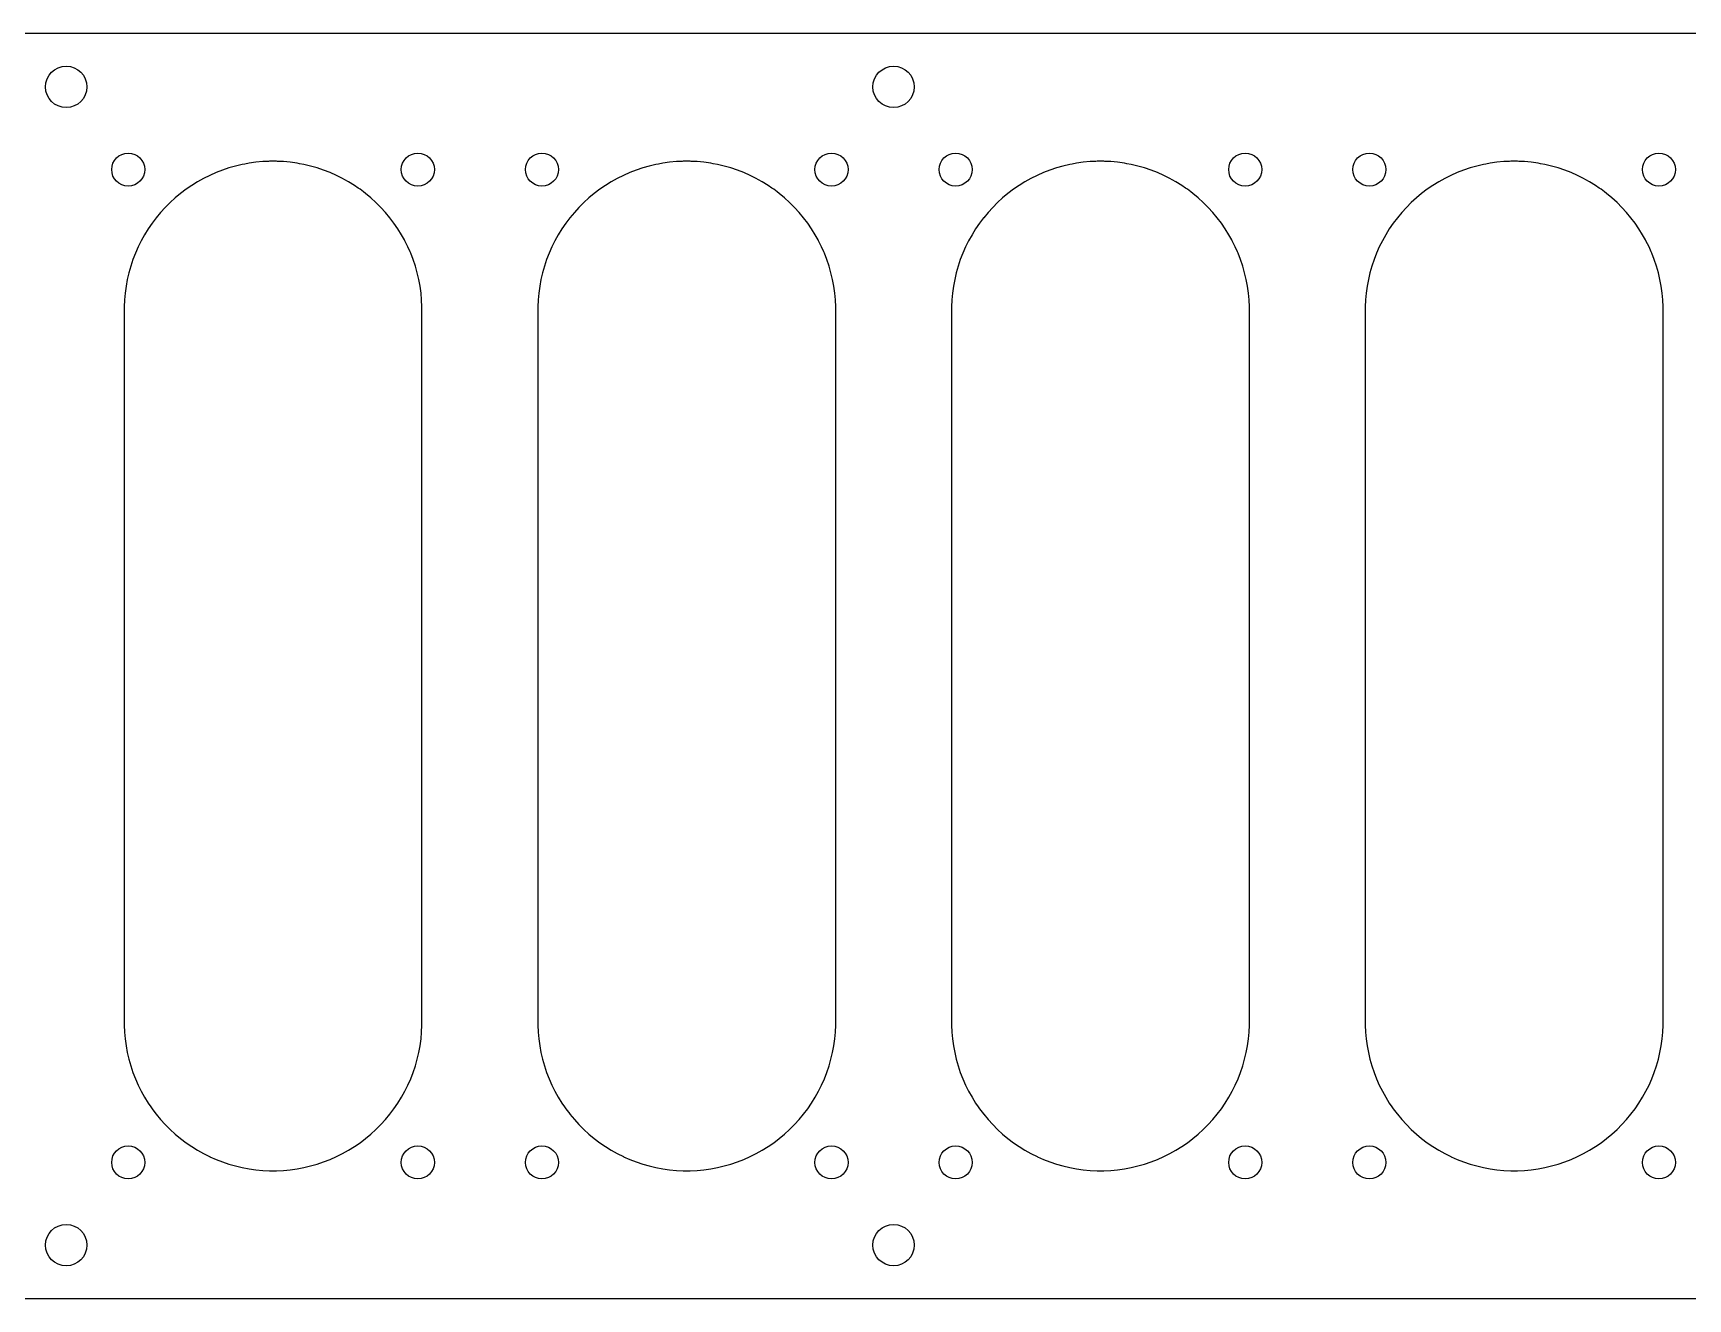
# Model space of a CAD drawing. Extents: x 19 to 831, y -326 to -174.
# Drawn here: x 221 to 421, y -326.5 to -173.5 of the extents above; entities that cross this region are included whole.
import ezdxf

# ---------------------------------------------------------------- set-up
doc = ezdxf.new("R2010")
doc.units = 0
doc.layers.add('BLACK', color=7, linetype='CONTINUOUS')

msp = doc.modelspace()

# ---------------------------------------------------------------- linework, layer by layer
at = {"layer": 'BLACK', "linetype": 'CONTINUOUS'}
for p, q in [((25.065892, -173.5005), (824.934108, -173.5005)), ((244.673911, -189.800472), (243.885283, -190.064793)), ((244.67394, -189.800463), (244.673911, -189.800472)), ((245.473927, -189.572847), (244.67394, -189.800463)), ((245.473934, -189.572845), (245.473927, -189.572847)), ((246.283593, -189.382415), (245.473934, -189.572845)), ((246.283607, -189.382412), (246.283593, -189.382415)), ((246.283613, -189.382411), (246.283607, -189.382412)), ((246.588625, -189.325394), (246.283613, -189.382411)), ((247.101223, -189.229573), (246.588625, -189.325394)), ((247.925001, -189.114661), (247.101223, -189.229573)), ((247.925022, -189.114659), (247.925001, -189.114661)), ((248.753239, -189.037913), (247.925022, -189.114659)), ((249.457134, -189.00537), (248.753239, -189.037913)), ((249.584115, -188.9995), (249.457134, -189.00537)), ((250.415885, -188.9995), (249.584115, -188.9995)), ((250.549681, -189.005685), (250.415885, -188.9995)), ((251.24676, -189.037913), (250.549681, -189.005685)), ((252.074977, -189.114659), (251.24676, -189.037913)), ((252.074998, -189.114661), (252.074977, -189.114659)), ((252.898776, -189.229573), (252.074998, -189.114661)), ((253.193203, -189.284611), (252.898776, -189.229573)), ((253.716387, -189.382411), (253.193203, -189.284611)), ((253.716396, -189.382413), (253.716387, -189.382411)), ((253.716406, -189.382415), (253.716396, -189.382413)), ((254.526065, -189.572845), (253.716406, -189.382415)), ((254.526072, -189.572847), (254.526065, -189.572845)), ((255.326059, -189.800463), (254.526072, -189.572847)), ((255.32607, -189.800466), (255.326059, -189.800463)), ((255.326079, -189.800469), (255.32607, -189.800466)), ((255.326087, -189.800471), (255.326079, -189.800469)), ((255.326088, -189.800472), (255.326087, -189.800471)), ((256.114716, -190.064793), (255.326088, -189.800472)), ((294.673911, -189.800472), (293.885283, -190.064793)), ((294.67394, -189.800463), (294.673911, -189.800472)), ((295.473927, -189.572847), (294.67394, -189.800463)), ((295.473934, -189.572845), (295.473927, -189.572847)), ((296.283593, -189.382415), (295.473934, -189.572845)), ((296.283607, -189.382412), (296.283593, -189.382415)), ((296.283613, -189.382411), (296.283607, -189.382412)), ((296.588625, -189.325394), (296.283613, -189.382411)), ((297.101223, -189.229573), (296.588625, -189.325394)), ((297.925001, -189.114661), (297.101223, -189.229573)), ((297.925022, -189.114659), (297.925001, -189.114661)), ((298.753239, -189.037913), (297.925022, -189.114659)), ((299.457134, -189.00537), (298.753239, -189.037913)), ((299.584115, -188.9995), (299.457134, -189.00537)), ((300.415885, -188.9995), (299.584115, -188.9995)), ((300.549681, -189.005685), (300.415885, -188.9995)), ((301.24676, -189.037913), (300.549681, -189.005685)), ((302.074977, -189.114659), (301.24676, -189.037913)), ((302.074998, -189.114661), (302.074977, -189.114659)), ((302.898776, -189.229573), (302.074998, -189.114661)), ((303.193203, -189.284611), (302.898776, -189.229573)), ((303.716387, -189.382411), (303.193203, -189.284611)), ((303.716396, -189.382413), (303.716387, -189.382411)), ((303.716406, -189.382415), (303.716396, -189.382413)), ((304.526065, -189.572845), (303.716406, -189.382415)), ((304.526072, -189.572847), (304.526065, -189.572845)), ((305.326059, -189.800463), (304.526072, -189.572847)), ((305.32607, -189.800466), (305.326059, -189.800463)), ((305.326079, -189.800469), (305.32607, -189.800466)), ((305.326087, -189.800471), (305.326079, -189.800469)), ((305.326088, -189.800472), (305.326087, -189.800471)), ((306.114716, -190.064793), (305.326088, -189.800472)), ((344.673911, -189.800472), (343.885283, -190.064793)), ((344.67394, -189.800463), (344.673911, -189.800472)), ((345.473927, -189.572847), (344.67394, -189.800463)), ((345.473934, -189.572845), (345.473927, -189.572847)), ((346.283593, -189.382415), (345.473934, -189.572845)), ((346.283607, -189.382412), (346.283593, -189.382415)), ((346.283613, -189.382411), (346.283607, -189.382412)), ((346.588625, -189.325394), (346.283613, -189.382411)), ((347.101223, -189.229573), (346.588625, -189.325394)), ((347.925001, -189.114661), (347.101223, -189.229573)), ((347.925022, -189.114659), (347.925001, -189.114661)), ((348.753239, -189.037913), (347.925022, -189.114659)), ((349.457134, -189.00537), (348.753239, -189.037913)), ((349.584115, -188.9995), (349.457134, -189.00537)), ((350.415885, -188.9995), (349.584115, -188.9995)), ((350.549681, -189.005685), (350.415885, -188.9995)), ((351.24676, -189.037913), (350.549681, -189.005685)), ((352.074977, -189.114659), (351.24676, -189.037913)), ((352.074998, -189.114661), (352.074977, -189.114659)), ((352.898776, -189.229573), (352.074998, -189.114661)), ((353.193203, -189.284611), (352.898776, -189.229573)), ((353.716387, -189.382411), (353.193203, -189.284611)), ((353.716396, -189.382413), (353.716387, -189.382411)), ((353.716406, -189.382415), (353.716396, -189.382413)), ((354.526065, -189.572845), (353.716406, -189.382415)), ((354.526072, -189.572847), (354.526065, -189.572845)), ((355.326059, -189.800463), (354.526072, -189.572847)), ((355.32607, -189.800466), (355.326059, -189.800463)), ((355.326079, -189.800469), (355.32607, -189.800466)), ((355.326087, -189.800471), (355.326079, -189.800469)), ((355.326088, -189.800472), (355.326087, -189.800471)), ((356.114716, -190.064793), (355.326088, -189.800472)), ((394.673911, -189.800472), (393.885283, -190.064793)), ((394.67394, -189.800463), (394.673911, -189.800472)), ((395.473927, -189.572847), (394.67394, -189.800463)), ((395.473934, -189.572845), (395.473927, -189.572847)), ((396.283593, -189.382415), (395.473934, -189.572845)), ((396.283607, -189.382412), (396.283593, -189.382415)), ((396.283613, -189.382411), (396.283607, -189.382412)), ((396.588625, -189.325394), (396.283613, -189.382411)), ((397.101223, -189.229573), (396.588625, -189.325394)), ((397.925001, -189.114661), (397.101223, -189.229573)), ((397.925022, -189.114659), (397.925001, -189.114661)), ((398.753239, -189.037913), (397.925022, -189.114659)), ((399.457134, -189.00537), (398.753239, -189.037913)), ((399.584115, -188.9995), (399.457134, -189.00537)), ((400.415885, -188.9995), (399.584115, -188.9995)), ((400.549681, -189.005685), (400.415885, -188.9995)), ((401.24676, -189.037913), (400.549681, -189.005685)), ((402.074977, -189.114659), (401.24676, -189.037913)), ((402.074998, -189.114661), (402.074977, -189.114659)), ((402.898776, -189.229573), (402.074998, -189.114661)), ((403.193203, -189.284611), (402.898776, -189.229573)), ((403.716387, -189.382411), (403.193203, -189.284611)), ((403.716396, -189.382413), (403.716387, -189.382411)), ((403.716406, -189.382415), (403.716396, -189.382413)), ((404.526065, -189.572845), (403.716406, -189.382415)), ((404.526072, -189.572847), (404.526065, -189.572845)), ((405.326059, -189.800463), (404.526072, -189.572847)), ((405.32607, -189.800466), (405.326059, -189.800463)), ((405.326079, -189.800469), (405.32607, -189.800466)), ((405.326087, -189.800471), (405.326079, -189.800469)), ((405.326088, -189.800472), (405.326087, -189.800471)), ((406.114716, -190.064793), (405.326088, -189.800472)), ((240.170368, -191.914599), (239.484155, -192.384665)), ((240.877538, -191.476738), (240.170368, -191.914599)), ((240.87756, -191.476725), (240.877538, -191.476738)), ((241.604186, -191.071997), (240.87756, -191.476725)), ((241.604223, -191.071977), (241.604186, -191.071997)), ((242.348767, -190.701238), (241.604223, -191.071977)), ((243.109649, -190.365275), (242.348767, -190.701238)), ((243.885283, -190.064793), (243.109649, -190.365275)), ((256.114721, -190.064795), (256.114716, -190.064793)), ((256.11473, -190.064798), (256.114721, -190.064795)), ((256.890332, -190.365268), (256.11473, -190.064798)), ((256.89035, -190.365275), (256.890332, -190.365268)), ((257.651232, -190.701238), (256.89035, -190.365275)), ((258.395776, -191.071977), (257.651232, -190.701238)), ((258.395813, -191.071997), (258.395776, -191.071977)), ((258.658314, -191.218209), (258.395813, -191.071997)), ((259.12245, -191.476731), (258.658314, -191.218209)), ((259.829635, -191.914601), (259.12245, -191.476731)), ((260.287106, -192.227976), (259.829635, -191.914601)), ((290.170368, -191.914599), (289.484155, -192.384665)), ((290.877538, -191.476738), (290.170368, -191.914599)), ((290.87756, -191.476725), (290.877538, -191.476738)), ((291.604186, -191.071997), (290.87756, -191.476725)), ((291.604223, -191.071977), (291.604186, -191.071997)), ((292.348767, -190.701238), (291.604223, -191.071977)), ((293.109649, -190.365275), (292.348767, -190.701238)), ((293.885283, -190.064793), (293.109649, -190.365275)), ((306.114721, -190.064795), (306.114716, -190.064793)), ((306.11473, -190.064798), (306.114721, -190.064795)), ((306.890332, -190.365268), (306.11473, -190.064798)), ((306.89035, -190.365275), (306.890332, -190.365268)), ((307.651232, -190.701238), (306.89035, -190.365275)), ((308.395776, -191.071977), (307.651232, -190.701238)), ((308.395813, -191.071997), (308.395776, -191.071977)), ((308.658314, -191.218209), (308.395813, -191.071997)), ((309.12245, -191.476731), (308.658314, -191.218209)), ((309.829635, -191.914601), (309.12245, -191.476731)), ((310.287106, -192.227976), (309.829635, -191.914601)), ((340.170368, -191.914599), (339.484155, -192.384665)), ((340.877538, -191.476738), (340.170368, -191.914599)), ((340.87756, -191.476725), (340.877538, -191.476738)), ((341.604186, -191.071997), (340.87756, -191.476725)), ((341.604223, -191.071977), (341.604186, -191.071997)), ((342.348767, -190.701238), (341.604223, -191.071977)), ((343.109649, -190.365275), (342.348767, -190.701238)), ((343.885283, -190.064793), (343.109649, -190.365275)), ((356.114721, -190.064795), (356.114716, -190.064793)), ((356.11473, -190.064798), (356.114721, -190.064795)), ((356.890332, -190.365268), (356.11473, -190.064798)), ((356.89035, -190.365275), (356.890332, -190.365268)), ((357.651232, -190.701238), (356.89035, -190.365275)), ((358.395776, -191.071977), (357.651232, -190.701238)), ((358.395813, -191.071997), (358.395776, -191.071977)), ((358.658314, -191.218209), (358.395813, -191.071997)), ((359.12245, -191.476731), (358.658314, -191.218209)), ((359.829635, -191.914601), (359.12245, -191.476731)), ((360.287106, -192.227976), (359.829635, -191.914601)), ((390.170368, -191.914599), (389.484155, -192.384665)), ((390.877538, -191.476738), (390.170368, -191.914599)), ((390.87756, -191.476725), (390.877538, -191.476738)), ((391.604186, -191.071997), (390.87756, -191.476725)), ((391.604223, -191.071977), (391.604186, -191.071997)), ((392.348767, -190.701238), (391.604223, -191.071977)), ((393.109649, -190.365275), (392.348767, -190.701238)), ((393.885283, -190.064793), (393.109649, -190.365275)), ((406.114721, -190.064795), (406.114716, -190.064793)), ((406.11473, -190.064798), (406.114721, -190.064795)), ((406.890332, -190.365268), (406.11473, -190.064798)), ((406.89035, -190.365275), (406.890332, -190.365268)), ((407.651232, -190.701238), (406.89035, -190.365275)), ((408.395776, -191.071977), (407.651232, -190.701238)), ((408.395813, -191.071997), (408.395776, -191.071977)), ((408.658314, -191.218209), (408.395813, -191.071997)), ((409.12245, -191.476731), (408.658314, -191.218209)), ((409.829635, -191.914601), (409.12245, -191.476731)), ((410.287106, -192.227976), (409.829635, -191.914601)), ((237.565778, -193.977669), (236.977669, -194.565778)), ((237.565829, -193.97762), (237.565778, -193.977669)), ((238.180471, -193.4173), (237.565829, -193.97762)), ((238.180486, -193.417288), (238.180471, -193.4173)), ((238.820374, -192.885931), (238.180486, -193.417288)), ((238.820416, -192.885898), (238.820374, -192.885931)), ((239.484155, -192.384665), (238.820416, -192.885898)), ((260.515844, -192.384665), (260.287106, -192.227976)), ((260.932237, -192.699111), (260.515844, -192.384665)), ((261.179608, -192.885917), (260.932237, -192.699111)), ((261.819516, -193.41729), (261.179608, -192.885917)), ((261.819528, -193.4173), (261.819516, -193.41729)), ((262.43417, -193.97762), (261.819528, -193.4173)), ((262.434185, -193.977634), (262.43417, -193.97762)), ((262.434201, -193.977649), (262.434185, -193.977634)), ((263.022351, -194.565799), (262.434201, -193.977649)), ((287.565778, -193.977669), (286.977669, -194.565778)), ((287.565829, -193.97762), (287.565778, -193.977669)), ((288.180471, -193.4173), (287.565829, -193.97762)), ((288.180486, -193.417288), (288.180471, -193.4173)), ((288.820374, -192.885931), (288.180486, -193.417288)), ((288.820416, -192.885898), (288.820374, -192.885931)), ((289.484155, -192.384665), (288.820416, -192.885898)), ((310.515844, -192.384665), (310.287106, -192.227976)), ((310.932237, -192.699111), (310.515844, -192.384665)), ((311.179608, -192.885917), (310.932237, -192.699111)), ((311.819516, -193.41729), (311.179608, -192.885917)), ((311.819528, -193.4173), (311.819516, -193.41729)), ((312.43417, -193.97762), (311.819528, -193.4173)), ((312.434185, -193.977634), (312.43417, -193.97762)), ((312.434201, -193.977649), (312.434185, -193.977634)), ((313.022351, -194.565799), (312.434201, -193.977649)), ((337.565778, -193.977669), (336.977669, -194.565778)), ((337.565829, -193.97762), (337.565778, -193.977669)), ((338.180471, -193.4173), (337.565829, -193.97762)), ((338.180486, -193.417288), (338.180471, -193.4173)), ((338.820374, -192.885931), (338.180486, -193.417288)), ((338.820416, -192.885898), (338.820374, -192.885931)), ((339.484155, -192.384665), (338.820416, -192.885898)), ((360.515844, -192.384665), (360.287106, -192.227976)), ((360.932237, -192.699111), (360.515844, -192.384665)), ((361.179608, -192.885917), (360.932237, -192.699111)), ((361.819516, -193.41729), (361.179608, -192.885917)), ((361.819528, -193.4173), (361.819516, -193.41729)), ((362.43417, -193.97762), (361.819528, -193.4173)), ((362.434185, -193.977634), (362.43417, -193.97762)), ((362.434201, -193.977649), (362.434185, -193.977634)), ((363.022351, -194.565799), (362.434201, -193.977649)), ((387.565778, -193.977669), (386.977669, -194.565778)), ((387.565829, -193.97762), (387.565778, -193.977669)), ((388.180471, -193.4173), (387.565829, -193.97762)), ((388.180486, -193.417288), (388.180471, -193.4173)), ((388.820374, -192.885931), (388.180486, -193.417288)), ((388.820416, -192.885898), (388.820374, -192.885931)), ((389.484155, -192.384665), (388.820416, -192.885898)), ((410.515844, -192.384665), (410.287106, -192.227976)), ((410.932237, -192.699111), (410.515844, -192.384665)), ((411.179608, -192.885917), (410.932237, -192.699111)), ((411.819516, -193.41729), (411.179608, -192.885917)), ((411.819528, -193.4173), (411.819516, -193.41729)), ((412.43417, -193.97762), (411.819528, -193.4173)), ((412.434185, -193.977634), (412.43417, -193.97762)), ((412.434201, -193.977649), (412.434185, -193.977634)), ((413.022351, -194.565799), (412.434201, -193.977649)), ((235.885898, -195.820416), (235.384665, -196.484155)), ((235.885931, -195.820374), (235.885898, -195.820416)), ((236.417288, -195.180486), (235.885931, -195.820374)), ((236.4173, -195.180471), (236.417288, -195.180486)), ((236.97762, -194.565829), (236.4173, -195.180471)), ((236.977669, -194.565778), (236.97762, -194.565829)), ((263.022366, -194.565815), (263.022351, -194.565799)), ((263.022379, -194.565829), (263.022366, -194.565815)), ((263.582699, -195.180471), (263.022379, -194.565829)), ((263.582705, -195.180478), (263.582699, -195.180471)), ((263.58271, -195.180484), (263.582705, -195.180478)), ((264.114083, -195.820392), (263.58271, -195.180484)), ((264.615336, -196.484158), (264.114083, -195.820392)), ((285.885898, -195.820416), (285.384665, -196.484155)), ((285.885931, -195.820374), (285.885898, -195.820416)), ((286.417288, -195.180486), (285.885931, -195.820374)), ((286.4173, -195.180471), (286.417288, -195.180486)), ((286.97762, -194.565829), (286.4173, -195.180471)), ((286.977669, -194.565778), (286.97762, -194.565829)), ((313.022366, -194.565815), (313.022351, -194.565799)), ((313.022379, -194.565829), (313.022366, -194.565815)), ((313.582699, -195.180471), (313.022379, -194.565829)), ((313.582705, -195.180478), (313.582699, -195.180471)), ((313.58271, -195.180484), (313.582705, -195.180478)), ((314.114083, -195.820392), (313.58271, -195.180484)), ((314.615336, -196.484158), (314.114083, -195.820392)), ((335.885898, -195.820416), (335.384665, -196.484155)), ((335.885931, -195.820374), (335.885898, -195.820416)), ((336.417288, -195.180486), (335.885931, -195.820374)), ((336.4173, -195.180471), (336.417288, -195.180486)), ((336.97762, -194.565829), (336.4173, -195.180471)), ((336.977669, -194.565778), (336.97762, -194.565829)), ((363.022366, -194.565815), (363.022351, -194.565799)), ((363.022379, -194.565829), (363.022366, -194.565815)), ((363.582699, -195.180471), (363.022379, -194.565829)), ((363.582705, -195.180478), (363.582699, -195.180471)), ((363.58271, -195.180484), (363.582705, -195.180478)), ((364.114083, -195.820392), (363.58271, -195.180484)), ((364.615336, -196.484158), (364.114083, -195.820392)), ((385.885898, -195.820416), (385.384665, -196.484155)), ((385.885931, -195.820374), (385.885898, -195.820416)), ((386.417288, -195.180486), (385.885931, -195.820374)), ((386.4173, -195.180471), (386.417288, -195.180486)), ((386.97762, -194.565829), (386.4173, -195.180471)), ((386.977669, -194.565778), (386.97762, -194.565829)), ((413.022366, -194.565815), (413.022351, -194.565799)), ((413.022379, -194.565829), (413.022366, -194.565815)), ((413.582699, -195.180471), (413.022379, -194.565829)), ((413.582705, -195.180478), (413.582699, -195.180471)), ((413.58271, -195.180484), (413.582705, -195.180478)), ((414.114083, -195.820392), (413.58271, -195.180484)), ((414.615336, -196.484158), (414.114083, -195.820392)), ((234.476725, -197.87756), (234.071997, -198.604186)), ((234.476738, -197.877538), (234.476725, -197.87756)), ((234.914599, -197.170368), (234.476738, -197.877538)), ((235.384665, -196.484155), (234.914599, -197.170368)), ((265.085399, -197.170365), (264.615336, -196.484158)), ((265.523269, -197.87755), (265.085399, -197.170365)), ((265.87011, -198.50025), (265.523269, -197.87755)), ((284.476725, -197.87756), (284.071997, -198.604186)), ((284.476738, -197.877538), (284.476725, -197.87756)), ((284.914599, -197.170368), (284.476738, -197.877538)), ((285.384665, -196.484155), (284.914599, -197.170368)), ((315.085399, -197.170365), (314.615336, -196.484158)), ((315.523269, -197.87755), (315.085399, -197.170365)), ((315.87011, -198.50025), (315.523269, -197.87755)), ((334.476725, -197.87756), (334.071997, -198.604186)), ((334.476738, -197.877538), (334.476725, -197.87756)), ((334.914599, -197.170368), (334.476738, -197.877538)), ((335.384665, -196.484155), (334.914599, -197.170368)), ((365.085399, -197.170365), (364.615336, -196.484158)), ((365.523269, -197.87755), (365.085399, -197.170365)), ((365.87011, -198.50025), (365.523269, -197.87755)), ((384.476725, -197.87756), (384.071997, -198.604186)), ((384.476738, -197.877538), (384.476725, -197.87756)), ((384.914599, -197.170368), (384.476738, -197.877538)), ((385.384665, -196.484155), (384.914599, -197.170368)), ((415.085399, -197.170365), (414.615336, -196.484158)), ((415.523269, -197.87755), (415.085399, -197.170365)), ((415.87011, -198.50025), (415.523269, -197.87755)), ((233.701238, -199.348767), (233.365275, -200.109649)), ((234.071977, -198.604223), (233.701238, -199.348767)), ((234.071997, -198.604186), (234.071977, -198.604223)), ((265.928002, -198.604186), (265.87011, -198.50025)), ((265.928022, -198.604223), (265.928002, -198.604186)), ((266.298761, -199.348767), (265.928022, -198.604223)), ((266.559, -199.938152), (266.298761, -199.348767)), ((266.634732, -200.109668), (266.559, -199.938152)), ((283.701238, -199.348767), (283.365275, -200.109649)), ((284.071977, -198.604223), (283.701238, -199.348767)), ((284.071997, -198.604186), (284.071977, -198.604223)), ((315.928002, -198.604186), (315.87011, -198.50025)), ((315.928022, -198.604223), (315.928002, -198.604186)), ((316.298761, -199.348767), (315.928022, -198.604223)), ((316.559, -199.938152), (316.298761, -199.348767)), ((316.634732, -200.109668), (316.559, -199.938152)), ((333.701238, -199.348767), (333.365275, -200.109649)), ((334.071977, -198.604223), (333.701238, -199.348767)), ((334.071997, -198.604186), (334.071977, -198.604223)), ((365.928002, -198.604186), (365.87011, -198.50025)), ((365.928022, -198.604223), (365.928002, -198.604186)), ((366.298761, -199.348767), (365.928022, -198.604223)), ((366.559, -199.938152), (366.298761, -199.348767)), ((366.634732, -200.109668), (366.559, -199.938152)), ((383.701238, -199.348767), (383.365275, -200.109649)), ((384.071977, -198.604223), (383.701238, -199.348767)), ((384.071997, -198.604186), (384.071977, -198.604223)), ((415.928002, -198.604186), (415.87011, -198.50025)), ((415.928022, -198.604223), (415.928002, -198.604186)), ((416.298761, -199.348767), (415.928022, -198.604223)), ((416.559, -199.938152), (416.298761, -199.348767)), ((416.634732, -200.109668), (416.559, -199.938152)), ((232.800463, -201.67394), (232.572847, -202.473927)), ((232.800472, -201.673911), (232.800463, -201.67394)), ((233.064793, -200.885283), (232.800472, -201.673911)), ((233.365275, -200.109649), (233.064793, -200.885283)), ((266.935202, -200.88527), (266.634732, -200.109668)), ((267.199531, -201.673921), (266.935202, -200.88527)), ((267.427155, -202.473938), (267.199531, -201.673921)), ((282.800463, -201.67394), (282.572847, -202.473927)), ((282.800472, -201.673911), (282.800463, -201.67394)), ((283.064793, -200.885283), (282.800472, -201.673911)), ((283.365275, -200.109649), (283.064793, -200.885283)), ((316.935202, -200.88527), (316.634732, -200.109668)), ((317.199531, -201.673921), (316.935202, -200.88527)), ((317.427155, -202.473938), (317.199531, -201.673921)), ((332.800463, -201.67394), (332.572847, -202.473927)), ((332.800472, -201.673911), (332.800463, -201.67394)), ((333.064793, -200.885283), (332.800472, -201.673911)), ((333.365275, -200.109649), (333.064793, -200.885283)), ((366.935202, -200.88527), (366.634732, -200.109668)), ((367.199531, -201.673921), (366.935202, -200.88527)), ((367.427155, -202.473938), (367.199531, -201.673921)), ((382.800463, -201.67394), (382.572847, -202.473927)), ((382.800472, -201.673911), (382.800463, -201.67394)), ((383.064793, -200.885283), (382.800472, -201.673911)), ((383.365275, -200.109649), (383.064793, -200.885283)), ((416.935202, -200.88527), (416.634732, -200.109668)), ((417.199531, -201.673921), (416.935202, -200.88527)), ((417.427155, -202.473938), (417.199531, -201.673921)), ((232.382415, -203.283593), (232.229573, -204.101223)), ((232.572845, -202.473934), (232.382415, -203.283593)), ((232.572847, -202.473927), (232.572845, -202.473934)), ((267.617589, -203.283613), (267.427155, -202.473938)), ((267.770426, -204.10122), (267.617589, -203.283613)), ((282.382415, -203.283593), (282.229573, -204.101223)), ((282.572845, -202.473934), (282.382415, -203.283593)), ((282.572847, -202.473927), (282.572845, -202.473934)), ((317.617589, -203.283613), (317.427155, -202.473938)), ((317.770426, -204.10122), (317.617589, -203.283613)), ((332.382415, -203.283593), (332.229573, -204.101223)), ((332.572845, -202.473934), (332.382415, -203.283593)), ((332.572847, -202.473927), (332.572845, -202.473934)), ((367.617589, -203.283613), (367.427155, -202.473938)), ((367.770426, -204.10122), (367.617589, -203.283613)), ((382.382415, -203.283593), (382.229573, -204.101223)), ((382.572845, -202.473934), (382.382415, -203.283593)), ((382.572847, -202.473927), (382.572845, -202.473934)), ((417.617589, -203.283613), (417.427155, -202.473938)), ((417.770426, -204.10122), (417.617589, -203.283613)), ((232.037913, -205.753239), (231.9995, -206.584118)), ((232.114659, -204.925022), (232.037913, -205.753239)), ((232.114661, -204.925001), (232.114659, -204.925022)), ((232.229573, -204.101223), (232.114661, -204.925001)), ((267.88534, -204.925013), (267.770426, -204.10122)), ((267.962086, -205.753234), (267.88534, -204.925013)), ((268.0005, -206.584115), (267.962086, -205.753234)), ((282.037913, -205.753239), (281.9995, -206.584118)), ((282.114659, -204.925022), (282.037913, -205.753239)), ((282.114661, -204.925001), (282.114659, -204.925022)), ((282.229573, -204.101223), (282.114661, -204.925001)), ((317.88534, -204.925013), (317.770426, -204.10122)), ((317.962086, -205.753234), (317.88534, -204.925013)), ((318.0005, -206.584115), (317.962086, -205.753234)), ((332.037913, -205.753239), (331.9995, -206.584118)), ((332.114659, -204.925022), (332.037913, -205.753239)), ((332.114661, -204.925001), (332.114659, -204.925022)), ((332.229573, -204.101223), (332.114661, -204.925001)), ((367.88534, -204.925013), (367.770426, -204.10122)), ((367.962086, -205.753234), (367.88534, -204.925013)), ((368.0005, -206.584115), (367.962086, -205.753234)), ((382.037913, -205.753239), (381.9995, -206.584118)), ((382.114659, -204.925022), (382.037913, -205.753239)), ((382.114661, -204.925001), (382.114659, -204.925022)), ((382.229573, -204.101223), (382.114661, -204.925001)), ((417.88534, -204.925013), (417.770426, -204.10122)), ((417.962086, -205.753234), (417.88534, -204.925013)), ((418.0005, -206.584115), (417.962086, -205.753234)), ((231.9995, -206.584118), (231.9995, -293.415881)), ((268.0005, -206.584118), (268.0005, -206.584115)), ((268.0005, -206.934108), (268.0005, -206.584118)), ((268.0005, -244.934108), (268.0005, -206.934108)), ((281.9995, -206.584118), (281.9995, -293.415881)), ((318.0005, -206.584118), (318.0005, -206.584115)), ((318.0005, -206.934108), (318.0005, -206.584118)), ((318.0005, -244.934108), (318.0005, -206.934108)), ((331.9995, -206.584118), (331.9995, -293.415881)), ((368.0005, -206.584118), (368.0005, -206.584115)), ((368.0005, -206.934108), (368.0005, -206.584118)), ((368.0005, -244.934108), (368.0005, -206.934108)), ((381.9995, -206.584118), (381.9995, -293.415881)), ((418.0005, -206.584118), (418.0005, -206.584115)), ((418.0005, -206.934108), (418.0005, -206.584118)), ((418.0005, -244.934108), (418.0005, -206.934108)), ((268.0005, -292.934108), (268.0005, -244.934108)), ((318.0005, -292.934108), (318.0005, -244.934108)), ((368.0005, -292.934108), (368.0005, -244.934108)), ((418.0005, -292.934108), (418.0005, -244.934108)), ((231.9995, -293.415881), (232.037913, -294.24676)), ((267.962086, -294.246766), (268.0005, -293.415885)), ((268.0005, -293), (268.0005, -292.934108)), ((268.0005, -293.415885), (268.0005, -293)), ((281.9995, -293.415881), (282.037913, -294.24676)), ((317.962086, -294.246766), (318.0005, -293.415885)), ((318.0005, -293), (318.0005, -292.934108)), ((318.0005, -293.415885), (318.0005, -293)), ((331.9995, -293.415881), (332.037913, -294.24676)), ((367.962086, -294.246766), (368.0005, -293.415885)), ((368.0005, -293), (368.0005, -292.934108)), ((368.0005, -293.415885), (368.0005, -293)), ((381.9995, -293.415881), (382.037913, -294.24676)), ((417.962086, -294.246766), (418.0005, -293.415885)), ((418.0005, -293), (418.0005, -292.934108)), ((418.0005, -293.415885), (418.0005, -293)), ((232.037913, -294.24676), (232.114659, -295.074977)), ((232.114659, -295.074977), (232.114661, -295.074998)), ((232.114661, -295.074998), (232.229573, -295.898776)), ((232.229573, -295.898776), (232.382415, -296.716406)), ((267.617589, -296.716387), (267.770426, -295.89878)), ((267.770426, -295.89878), (267.88534, -295.074987)), ((267.88534, -295.074987), (267.962086, -294.246766)), ((282.037913, -294.24676), (282.114659, -295.074977)), ((282.114659, -295.074977), (282.114661, -295.074998)), ((282.114661, -295.074998), (282.229573, -295.898776)), ((282.229573, -295.898776), (282.382415, -296.716406)), ((317.617589, -296.716387), (317.770426, -295.89878)), ((317.770426, -295.89878), (317.88534, -295.074987)), ((317.88534, -295.074987), (317.962086, -294.246766)), ((332.037913, -294.24676), (332.114659, -295.074977)), ((332.114659, -295.074977), (332.114661, -295.074998)), ((332.114661, -295.074998), (332.229573, -295.898776)), ((332.229573, -295.898776), (332.382415, -296.716406)), ((367.617589, -296.716387), (367.770426, -295.89878)), ((367.770426, -295.89878), (367.88534, -295.074987)), ((367.88534, -295.074987), (367.962086, -294.246766)), ((382.037913, -294.24676), (382.114659, -295.074977)), ((382.114659, -295.074977), (382.114661, -295.074998)), ((382.114661, -295.074998), (382.229573, -295.898776)), ((382.229573, -295.898776), (382.382415, -296.716406)), ((417.617589, -296.716387), (417.770426, -295.89878)), ((417.770426, -295.89878), (417.88534, -295.074987)), ((417.88534, -295.074987), (417.962086, -294.246766)), ((232.382415, -296.716406), (232.572845, -297.526065)), ((232.572845, -297.526065), (232.572847, -297.526072)), ((232.572847, -297.526072), (232.800463, -298.326059)), ((267.199531, -298.326079), (267.427155, -297.526062)), ((267.427155, -297.526062), (267.617589, -296.716387)), ((282.382415, -296.716406), (282.572845, -297.526065)), ((282.572845, -297.526065), (282.572847, -297.526072)), ((282.572847, -297.526072), (282.800463, -298.326059)), ((317.199531, -298.326079), (317.427155, -297.526062)), ((317.427155, -297.526062), (317.617589, -296.716387)), ((332.382415, -296.716406), (332.572845, -297.526065)), ((332.572845, -297.526065), (332.572847, -297.526072)), ((332.572847, -297.526072), (332.800463, -298.326059)), ((367.199531, -298.326079), (367.427155, -297.526062)), ((367.427155, -297.526062), (367.617589, -296.716387)), ((382.382415, -296.716406), (382.572845, -297.526065)), ((382.572845, -297.526065), (382.572847, -297.526072)), ((382.572847, -297.526072), (382.800463, -298.326059)), ((417.199531, -298.326079), (417.427155, -297.526062)), ((417.427155, -297.526062), (417.617589, -296.716387)), ((232.800463, -298.326059), (232.800472, -298.326088)), ((232.800472, -298.326088), (233.064793, -299.114716)), ((233.064793, -299.114716), (233.365275, -299.89035)), ((233.365275, -299.89035), (233.701238, -300.651232)), ((266.298763, -300.651229), (266.634732, -299.890332)), ((266.634732, -299.890332), (266.935202, -299.11473)), ((266.935202, -299.11473), (267.199531, -298.326079)), ((282.800463, -298.326059), (282.800472, -298.326088)), ((282.800472, -298.326088), (283.064793, -299.114716)), ((283.064793, -299.114716), (283.365275, -299.89035)), ((283.365275, -299.89035), (283.701238, -300.651232)), ((316.298763, -300.651229), (316.634732, -299.890332)), ((316.634732, -299.890332), (316.935202, -299.11473)), ((316.935202, -299.11473), (317.199531, -298.326079)), ((332.800463, -298.326059), (332.800472, -298.326088)), ((332.800472, -298.326088), (333.064793, -299.114716)), ((333.064793, -299.114716), (333.365275, -299.89035)), ((333.365275, -299.89035), (333.701238, -300.651232)), ((366.298763, -300.651229), (366.634732, -299.890332)), ((366.634732, -299.890332), (366.935202, -299.11473)), ((366.935202, -299.11473), (367.199531, -298.326079)), ((382.800463, -298.326059), (382.800472, -298.326088)), ((382.800472, -298.326088), (383.064793, -299.114716)), ((383.064793, -299.114716), (383.365275, -299.89035)), ((383.365275, -299.89035), (383.701238, -300.651232)), ((416.298763, -300.651229), (416.634732, -299.890332)), ((416.634732, -299.890332), (416.935202, -299.11473)), ((416.935202, -299.11473), (417.199531, -298.326079)), ((233.701238, -300.651232), (234.071977, -301.395776)), ((234.071977, -301.395776), (234.071989, -301.395798)), ((234.071989, -301.395798), (234.476731, -302.12245)), ((265.523269, -302.12245), (265.928011, -301.395798)), ((265.928011, -301.395798), (266.298763, -300.651229)), ((283.701238, -300.651232), (284.071977, -301.395776)), ((284.071977, -301.395776), (284.071989, -301.395798)), ((284.071989, -301.395798), (284.476731, -302.12245)), ((315.523269, -302.12245), (315.928011, -301.395798)), ((315.928011, -301.395798), (316.298763, -300.651229)), ((333.701238, -300.651232), (334.071977, -301.395776)), ((334.071977, -301.395776), (334.071989, -301.395798)), ((334.071989, -301.395798), (334.476731, -302.12245)), ((365.523269, -302.12245), (365.928011, -301.395798)), ((365.928011, -301.395798), (366.298763, -300.651229)), ((383.701238, -300.651232), (384.071977, -301.395776)), ((384.071977, -301.395776), (384.071989, -301.395798)), ((384.071989, -301.395798), (384.476731, -302.12245)), ((415.523269, -302.12245), (415.928011, -301.395798)), ((415.928011, -301.395798), (416.298763, -300.651229)), ((234.476731, -302.12245), (234.914601, -302.829635)), ((234.914601, -302.829635), (235.227976, -303.287106)), ((235.227976, -303.287106), (235.384665, -303.515844)), ((235.384665, -303.515844), (235.850195, -304.132305)), ((264.114083, -304.179608), (264.615336, -303.515842)), ((264.615336, -303.515842), (265.085399, -302.829635)), ((265.085399, -302.829635), (265.523269, -302.12245)), ((284.476731, -302.12245), (284.914601, -302.829635)), ((284.914601, -302.829635), (285.227976, -303.287106)), ((285.227976, -303.287106), (285.384665, -303.515844)), ((285.384665, -303.515844), (285.850195, -304.132305)), ((314.114083, -304.179608), (314.615336, -303.515842)), ((314.615336, -303.515842), (315.085399, -302.829635)), ((315.085399, -302.829635), (315.523269, -302.12245)), ((334.476731, -302.12245), (334.914601, -302.829635)), ((334.914601, -302.829635), (335.227976, -303.287106)), ((335.227976, -303.287106), (335.384665, -303.515844)), ((335.384665, -303.515844), (335.850195, -304.132305)), ((364.114083, -304.179608), (364.615336, -303.515842)), ((364.615336, -303.515842), (365.085399, -302.829635)), ((365.085399, -302.829635), (365.523269, -302.12245)), ((384.476731, -302.12245), (384.914601, -302.829635)), ((384.914601, -302.829635), (385.227976, -303.287106)), ((385.227976, -303.287106), (385.384665, -303.515844)), ((385.384665, -303.515844), (385.850195, -304.132305)), ((414.114083, -304.179608), (414.615336, -303.515842)), ((414.615336, -303.515842), (415.085399, -302.829635)), ((415.085399, -302.829635), (415.523269, -302.12245)), ((235.850195, -304.132305), (235.885917, -304.179608)), ((235.885917, -304.179608), (235.885928, -304.179622)), ((235.885928, -304.179622), (235.885931, -304.179625)), ((235.885931, -304.179625), (236.417288, -304.819513)), ((236.417288, -304.819513), (236.4173, -304.819528)), ((236.4173, -304.819528), (236.97762, -305.43417)), ((236.97762, -305.43417), (236.977634, -305.434185)), ((236.977634, -305.434185), (236.977649, -305.434201)), ((236.977649, -305.434201), (237.565799, -306.022351)), ((262.434201, -306.022351), (263.022351, -305.434201)), ((263.022351, -305.434201), (263.58271, -304.819516)), ((263.58271, -304.819516), (264.114083, -304.179608)), ((285.850195, -304.132305), (285.885917, -304.179608)), ((285.885917, -304.179608), (285.885928, -304.179622)), ((285.885928, -304.179622), (285.885931, -304.179625)), ((285.885931, -304.179625), (286.417288, -304.819513)), ((286.417288, -304.819513), (286.4173, -304.819528)), ((286.4173, -304.819528), (286.97762, -305.43417)), ((286.97762, -305.43417), (286.977634, -305.434185)), ((286.977634, -305.434185), (286.977649, -305.434201)), ((286.977649, -305.434201), (287.565799, -306.022351)), ((312.434201, -306.022351), (313.022351, -305.434201)), ((313.022351, -305.434201), (313.58271, -304.819516)), ((313.58271, -304.819516), (314.114083, -304.179608)), ((335.850195, -304.132305), (335.885917, -304.179608)), ((335.885917, -304.179608), (335.885928, -304.179622)), ((335.885928, -304.179622), (335.885931, -304.179625)), ((335.885931, -304.179625), (336.417288, -304.819513)), ((336.417288, -304.819513), (336.4173, -304.819528)), ((336.4173, -304.819528), (336.97762, -305.43417)), ((336.97762, -305.43417), (336.977634, -305.434185)), ((336.977634, -305.434185), (336.977649, -305.434201)), ((336.977649, -305.434201), (337.565799, -306.022351)), ((362.434201, -306.022351), (363.022351, -305.434201)), ((363.022351, -305.434201), (363.58271, -304.819516)), ((363.58271, -304.819516), (364.114083, -304.179608)), ((385.850195, -304.132305), (385.885917, -304.179608)), ((385.885917, -304.179608), (385.885928, -304.179622)), ((385.885928, -304.179622), (385.885931, -304.179625)), ((385.885931, -304.179625), (386.417288, -304.819513)), ((386.417288, -304.819513), (386.4173, -304.819528)), ((386.4173, -304.819528), (386.97762, -305.43417)), ((386.97762, -305.43417), (386.977634, -305.434185)), ((386.977634, -305.434185), (386.977649, -305.434201)), ((386.977649, -305.434201), (387.565799, -306.022351)), ((412.434201, -306.022351), (413.022351, -305.434201)), ((413.022351, -305.434201), (413.58271, -304.819516)), ((413.58271, -304.819516), (414.114083, -304.179608)), ((237.565799, -306.022351), (237.565815, -306.022366)), ((237.565815, -306.022366), (237.565829, -306.022379)), ((237.565829, -306.022379), (238.180471, -306.582699)), ((238.180471, -306.582699), (238.180478, -306.582705)), ((238.180478, -306.582705), (238.180484, -306.58271)), ((238.180484, -306.58271), (238.820392, -307.114083)), ((238.820392, -307.114083), (239.484158, -307.615336)), ((239.484158, -307.615336), (240.170365, -308.085399)), ((259.829635, -308.085399), (260.515842, -307.615336)), ((260.515842, -307.615336), (261.179608, -307.114083)), ((261.179608, -307.114083), (261.819516, -306.58271)), ((261.819516, -306.58271), (262.434201, -306.022351)), ((287.565799, -306.022351), (287.565815, -306.022366)), ((287.565815, -306.022366), (287.565829, -306.022379)), ((287.565829, -306.022379), (288.180471, -306.582699)), ((288.180471, -306.582699), (288.180478, -306.582705)), ((288.180478, -306.582705), (288.180484, -306.58271)), ((288.180484, -306.58271), (288.820392, -307.114083)), ((288.820392, -307.114083), (289.484158, -307.615336)), ((289.484158, -307.615336), (290.170365, -308.085399)), ((309.829635, -308.085399), (310.515842, -307.615336)), ((310.515842, -307.615336), (311.179608, -307.114083)), ((311.179608, -307.114083), (311.819516, -306.58271)), ((311.819516, -306.58271), (312.434201, -306.022351)), ((337.565799, -306.022351), (337.565815, -306.022366)), ((337.565815, -306.022366), (337.565829, -306.022379)), ((337.565829, -306.022379), (338.180471, -306.582699)), ((338.180471, -306.582699), (338.180478, -306.582705)), ((338.180478, -306.582705), (338.180484, -306.58271)), ((338.180484, -306.58271), (338.820392, -307.114083)), ((338.820392, -307.114083), (339.484158, -307.615336)), ((339.484158, -307.615336), (340.170365, -308.085399)), ((359.829635, -308.085399), (360.515842, -307.615336)), ((360.515842, -307.615336), (361.179608, -307.114083)), ((361.179608, -307.114083), (361.819516, -306.58271)), ((361.819516, -306.58271), (362.434201, -306.022351)), ((387.565799, -306.022351), (387.565815, -306.022366)), ((387.565815, -306.022366), (387.565829, -306.022379)), ((387.565829, -306.022379), (388.180471, -306.582699)), ((388.180471, -306.582699), (388.180478, -306.582705)), ((388.180478, -306.582705), (388.180484, -306.58271)), ((388.180484, -306.58271), (388.820392, -307.114083)), ((388.820392, -307.114083), (389.484158, -307.615336)), ((389.484158, -307.615336), (390.170365, -308.085399)), ((409.829635, -308.085399), (410.515842, -307.615336)), ((410.515842, -307.615336), (411.179608, -307.114083)), ((411.179608, -307.114083), (411.819516, -306.58271)), ((411.819516, -306.58271), (412.434201, -306.022351)), ((240.170365, -308.085399), (240.87755, -308.523269)), ((240.87755, -308.523269), (241.604202, -308.928011)), ((241.604202, -308.928011), (241.60421, -308.928015)), ((241.60421, -308.928015), (241.604223, -308.928022)), ((241.604223, -308.928022), (242.337651, -309.293226)), ((242.337651, -309.293226), (242.348771, -309.298763)), ((242.348771, -309.298763), (242.376261, -309.310901)), ((242.376261, -309.310901), (243.109649, -309.634724)), ((243.109649, -309.634724), (243.109656, -309.634726)), ((243.109656, -309.634726), (243.109668, -309.634732)), ((243.109668, -309.634732), (243.88527, -309.935202)), ((243.88527, -309.935202), (244.673921, -310.199531)), ((255.326079, -310.199531), (256.11473, -309.935202)), ((256.11473, -309.935202), (256.890332, -309.634732)), ((256.890332, -309.634732), (257.651229, -309.298763)), ((257.651229, -309.298763), (258.395798, -308.928011)), ((258.395798, -308.928011), (259.12245, -308.523269)), ((259.12245, -308.523269), (259.829635, -308.085399)), ((290.170365, -308.085399), (290.87755, -308.523269)), ((290.87755, -308.523269), (291.604202, -308.928011)), ((291.604202, -308.928011), (291.60421, -308.928015)), ((291.60421, -308.928015), (291.604223, -308.928022)), ((291.604223, -308.928022), (292.337651, -309.293226)), ((292.337651, -309.293226), (292.348771, -309.298763)), ((292.348771, -309.298763), (292.376261, -309.310901)), ((292.376261, -309.310901), (293.109649, -309.634724)), ((293.109649, -309.634724), (293.109656, -309.634726)), ((293.109656, -309.634726), (293.109668, -309.634732)), ((293.109668, -309.634732), (293.88527, -309.935202)), ((293.88527, -309.935202), (294.673921, -310.199531)), ((305.326079, -310.199531), (306.11473, -309.935202)), ((306.11473, -309.935202), (306.890332, -309.634732)), ((306.890332, -309.634732), (307.651229, -309.298763)), ((307.651229, -309.298763), (308.395798, -308.928011)), ((308.395798, -308.928011), (309.12245, -308.523269)), ((309.12245, -308.523269), (309.829635, -308.085399)), ((340.170365, -308.085399), (340.87755, -308.523269)), ((340.87755, -308.523269), (341.604202, -308.928011)), ((341.604202, -308.928011), (341.60421, -308.928015)), ((341.60421, -308.928015), (341.604223, -308.928022)), ((341.604223, -308.928022), (342.337651, -309.293226)), ((342.337651, -309.293226), (342.348771, -309.298763)), ((342.348771, -309.298763), (342.376261, -309.310901)), ((342.376261, -309.310901), (343.109649, -309.634724)), ((343.109649, -309.634724), (343.109656, -309.634726)), ((343.109656, -309.634726), (343.109668, -309.634732)), ((343.109668, -309.634732), (343.88527, -309.935202)), ((343.88527, -309.935202), (344.673921, -310.199531)), ((355.326079, -310.199531), (356.11473, -309.935202)), ((356.11473, -309.935202), (356.890332, -309.634732)), ((356.890332, -309.634732), (357.651229, -309.298763)), ((357.651229, -309.298763), (358.395798, -308.928011)), ((358.395798, -308.928011), (359.12245, -308.523269)), ((359.12245, -308.523269), (359.829635, -308.085399)), ((390.170365, -308.085399), (390.87755, -308.523269)), ((390.87755, -308.523269), (391.604202, -308.928011)), ((391.604202, -308.928011), (391.60421, -308.928015)), ((391.60421, -308.928015), (391.604223, -308.928022)), ((391.604223, -308.928022), (392.337651, -309.293226)), ((392.337651, -309.293226), (392.348771, -309.298763)), ((392.348771, -309.298763), (392.376261, -309.310901)), ((392.376261, -309.310901), (393.109649, -309.634724)), ((393.109649, -309.634724), (393.109656, -309.634726)), ((393.109656, -309.634726), (393.109668, -309.634732)), ((393.109668, -309.634732), (393.88527, -309.935202)), ((393.88527, -309.935202), (394.673921, -310.199531)), ((405.326079, -310.199531), (406.11473, -309.935202)), ((406.11473, -309.935202), (406.890332, -309.634732)), ((406.890332, -309.634732), (407.651229, -309.298763)), ((407.651229, -309.298763), (408.395798, -308.928011)), ((408.395798, -308.928011), (409.12245, -308.523269)), ((409.12245, -308.523269), (409.829635, -308.085399)), ((244.673921, -310.199531), (245.473938, -310.427155)), ((245.473938, -310.427155), (246.283613, -310.617589)), ((246.283613, -310.617589), (247.10122, -310.770426)), ((247.10122, -310.770426), (247.925013, -310.88534)), ((247.925013, -310.88534), (248.753234, -310.962086)), ((248.753234, -310.962086), (249.584115, -311.0005)), ((249.584115, -311.0005), (249.584118, -311.0005)), ((249.584118, -311.0005), (250.415882, -311.0005)), ((250.415882, -311.0005), (250.415885, -311.0005)), ((250.415885, -311.0005), (251.246766, -310.962086)), ((251.246766, -310.962086), (252.074987, -310.88534)), ((252.074987, -310.88534), (252.89878, -310.770426)), ((252.89878, -310.770426), (253.716387, -310.617589)), ((253.716387, -310.617589), (254.526062, -310.427155)), ((254.526062, -310.427155), (255.326079, -310.199531)), ((294.673921, -310.199531), (295.473938, -310.427155)), ((295.473938, -310.427155), (296.283613, -310.617589)), ((296.283613, -310.617589), (297.10122, -310.770426)), ((297.10122, -310.770426), (297.925013, -310.88534)), ((297.925013, -310.88534), (298.753234, -310.962086)), ((298.753234, -310.962086), (299.584115, -311.0005)), ((299.584115, -311.0005), (299.584118, -311.0005)), ((299.584118, -311.0005), (300.415882, -311.0005)), ((300.415882, -311.0005), (300.415885, -311.0005)), ((300.415885, -311.0005), (301.246766, -310.962086)), ((301.246766, -310.962086), (302.074987, -310.88534)), ((302.074987, -310.88534), (302.89878, -310.770426)), ((302.89878, -310.770426), (303.716387, -310.617589)), ((303.716387, -310.617589), (304.526062, -310.427155)), ((304.526062, -310.427155), (305.326079, -310.199531)), ((344.673921, -310.199531), (345.473938, -310.427155)), ((345.473938, -310.427155), (346.283613, -310.617589)), ((346.283613, -310.617589), (347.10122, -310.770426)), ((347.10122, -310.770426), (347.925013, -310.88534)), ((347.925013, -310.88534), (348.753234, -310.962086)), ((348.753234, -310.962086), (349.584115, -311.0005)), ((349.584115, -311.0005), (349.584118, -311.0005)), ((349.584118, -311.0005), (350.415882, -311.0005)), ((350.415882, -311.0005), (350.415885, -311.0005)), ((350.415885, -311.0005), (351.246766, -310.962086)), ((351.246766, -310.962086), (352.074987, -310.88534)), ((352.074987, -310.88534), (352.89878, -310.770426)), ((352.89878, -310.770426), (353.716387, -310.617589)), ((353.716387, -310.617589), (354.526062, -310.427155)), ((354.526062, -310.427155), (355.326079, -310.199531)), ((394.673921, -310.199531), (395.473938, -310.427155)), ((395.473938, -310.427155), (396.283613, -310.617589)), ((396.283613, -310.617589), (397.10122, -310.770426)), ((397.10122, -310.770426), (397.925013, -310.88534)), ((397.925013, -310.88534), (398.753234, -310.962086)), ((398.753234, -310.962086), (399.584115, -311.0005)), ((399.584115, -311.0005), (399.584118, -311.0005)), ((399.584118, -311.0005), (400.415882, -311.0005)), ((400.415882, -311.0005), (400.415885, -311.0005)), ((400.415885, -311.0005), (401.246766, -310.962086)), ((401.246766, -310.962086), (402.074987, -310.88534)), ((402.074987, -310.88534), (402.89878, -310.770426)), ((402.89878, -310.770426), (403.716387, -310.617589)), ((403.716387, -310.617589), (404.526062, -310.427155)), ((404.526062, -310.427155), (405.326079, -310.199531)), ((824.997688, -326.4995), (25.002312, -326.4995))]:
    msp.add_line(p, q, dxfattribs=at)
at = {"layer": 'BLACK'}
for centre, radius in [((225, -180), 2.5), ((325, -180), 2.5), ((232.5, -190), 2), ((267.5, -190), 2), ((282.5, -190), 2), ((317.5, -190), 2), ((332.5, -190), 2), ((367.5, -190), 2), ((382.5, -190), 2), ((417.5, -190), 2), ((232.5, -310), 2), ((267.5, -310), 2), ((282.5, -310), 2), ((317.5, -310), 2), ((332.5, -310), 2), ((367.5, -310), 2), ((382.5, -310), 2), ((417.5, -310), 2), ((225, -320), 2.5), ((325, -320), 2.5)]:
    msp.add_circle(centre, radius, dxfattribs=at)
at = {"layer": 'WHITE'}
for centre, radius in [((225, -180), 2.5), ((325, -180), 2.5), ((232.5, -190), 2), ((267.5, -190), 2), ((282.5, -190), 2), ((317.5, -190), 2), ((332.5, -190), 2), ((367.5, -190), 2), ((382.5, -190), 2), ((417.5, -190), 2), ((232.5, -310), 2), ((267.5, -310), 2), ((282.5, -310), 2), ((317.5, -310), 2), ((332.5, -310), 2), ((367.5, -310), 2), ((382.5, -310), 2), ((417.5, -310), 2), ((225, -320), 2.5), ((325, -320), 2.5)]:
    msp.add_circle(centre, radius, dxfattribs=at)

doc.saveas('drawing.dxf')
